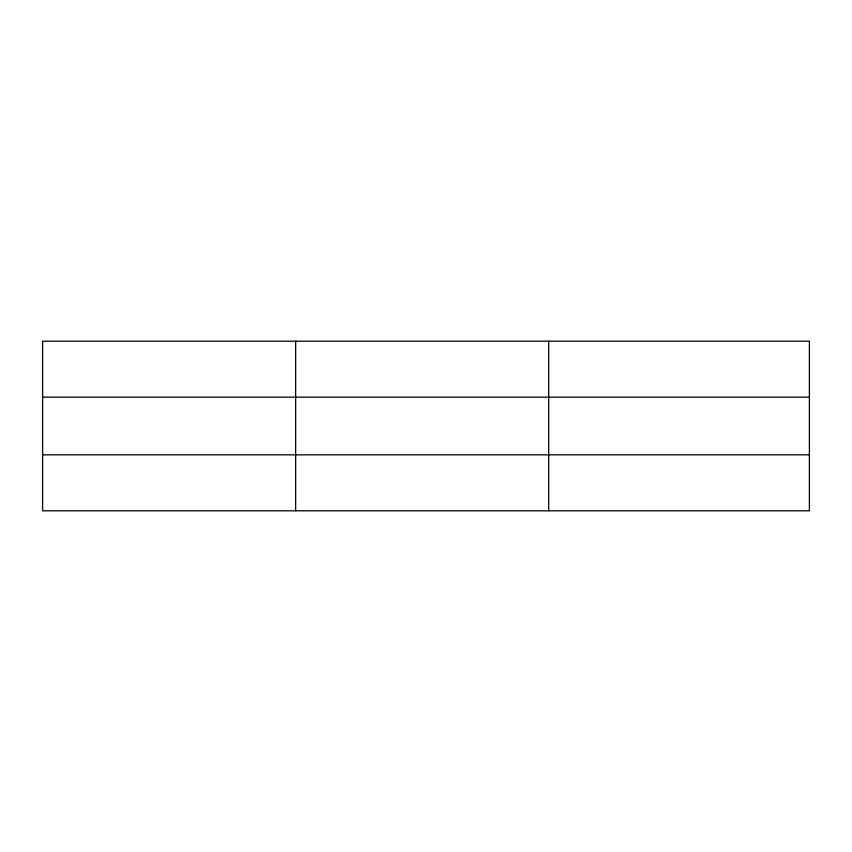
<?xml version="1.0" encoding="UTF-8"?>
<svg xmlns="http://www.w3.org/2000/svg" width="852" height="852" viewBox="0 0 852 852"><rect width="100%" height="100%" fill="white"/><g stroke="black" fill="none" stroke-linecap="round" stroke-linejoin="round"><path stroke-width="1.28" d="M295.644 510.806L295.644 341.194M548.688 510.806L548.688 341.194M809.4 397.16L809.4 341.194L42.6 341.194L42.6 510.806L809.4 510.806L809.4 397.16L42.6 397.16M42.6 454.84L809.4 454.84"/></g></svg>
